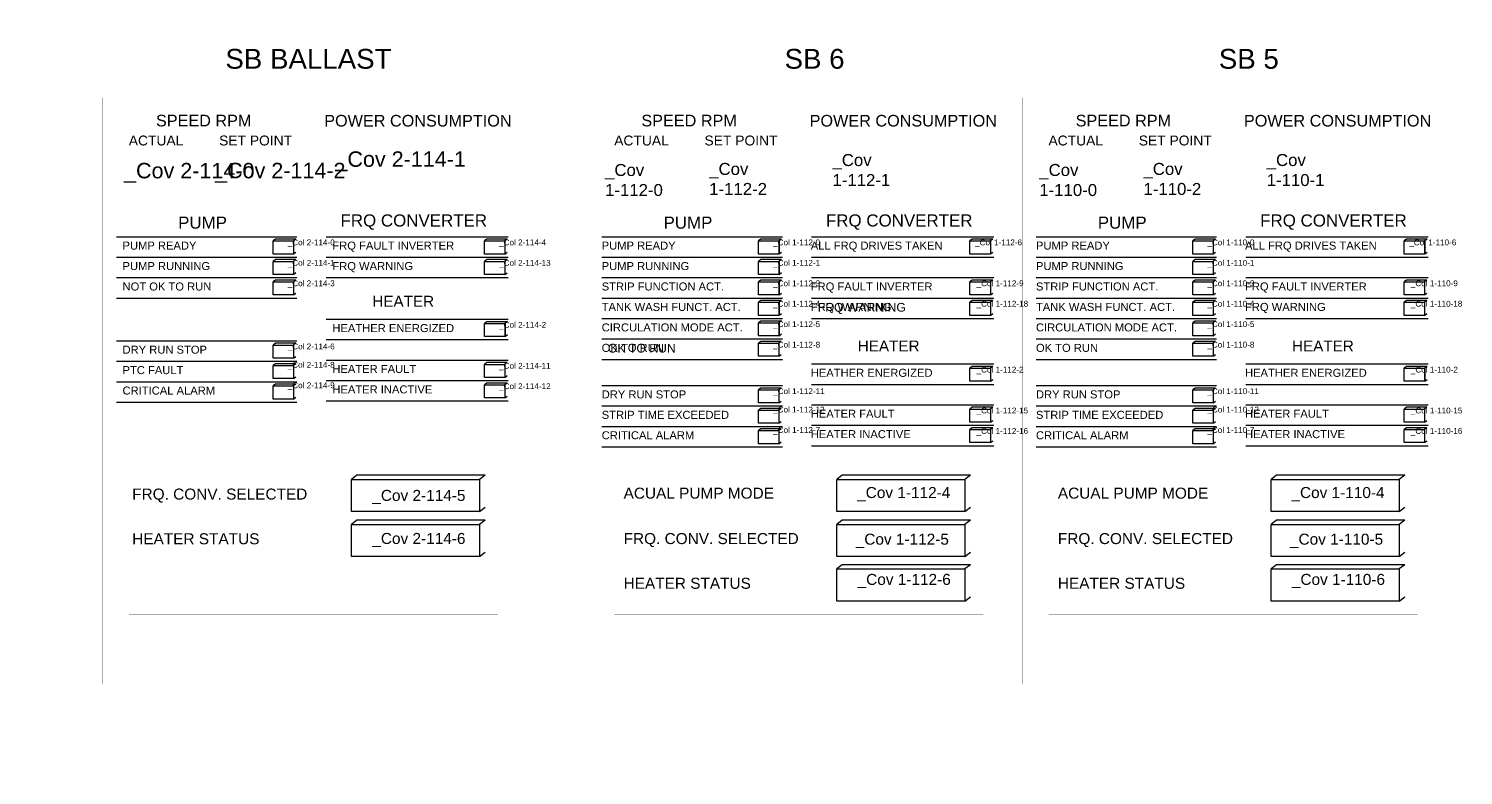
# Model space of a CAD drawing. Extents: x 56577 to 72798, y 155459 to 163459.
# Drawn here: x 56617 to 63786, y 155459 to 159187 of the extents above; entities that cross this region are included whole.
import ezdxf

# ---------------------------------------------------------------- set-up
doc = ezdxf.new("R2010")
doc.units = 0
doc.header["$MEASUREMENT"] = 0
doc.layers.get('0').update_dxf_attribs({"linetype": 'CONTINUOUS'})
for name, color, linetype in [('Alarm fields', 20, 'CONTINUOUS'), ('Info fields', 101, 'CONTINUOUS'), ('OMRISS', 8, 'CONTINUOUS'), ('Omriss pump object', 211, 'CONTINUOUS'), ('Pump text', 7, 'CONTINUOUS')]:
    doc.layers.add(name, color=color, linetype=linetype)
doc.layers.add('Bilge', color=50, linetype='CONTINUOUS', plot=False)
doc.styles.add('ARIAL', font='ARIAL.TTF', dxfattribs={"height": 12})

msp = doc.modelspace()

# ---------------------------------------------------------------- linework, layer by layer
at = {"layer": 'Alarm fields'}
for points in [[(58103.7, 158148.2), (59013.9, 158148.2)], [(58103.7, 158046.1), (59013.9, 158046.1)], [(58103.7, 157944), (59013.9, 157944)], [(60529.6, 157944), (61439.8, 157944)], [(62699.9, 157944), (63610.1, 157944)], [(60529.6, 157841.9), (61439.8, 157841.9)], [(62699.9, 157841.9), (63610.1, 157841.9)], [(60529.6, 157739.8), (61439.8, 157739.8)], [(62699.9, 157739.8), (63610.1, 157739.8)], [(57055.1, 157628.5), (57957.4, 157628.5)], [(57055.1, 157526.4), (57957.4, 157526.4)], [(58103.7, 157532.1), (59013.9, 157532.1)], [(57055.1, 157424.3), (57957.4, 157424.3)], [(58103.7, 157430), (59013.9, 157430)], [(59481, 157405.1), (60383.3, 157405.1)], [(61651.2, 157405.1), (62553.6, 157405.1)], [(57055.1, 157322.2), (57957.4, 157322.2)], [(58103.7, 157327.9), (59013.9, 157327.9)], [(59481, 157303), (60383.3, 157303)], [(60529.6, 157308.7), (61439.8, 157308.7)], [(61651.2, 157303), (62553.6, 157303)], [(62699.9, 157308.7), (63610.1, 157308.7)], [(59481, 157200.9), (60383.3, 157200.9)], [(60529.6, 157206.6), (61439.8, 157206.6)], [(61651.2, 157200.9), (62553.6, 157200.9)], [(62699.9, 157206.6), (63610.1, 157206.6)], [(59481, 157098.8), (60383.3, 157098.8)], [(60529.6, 157104.5), (61439.8, 157104.5)], [(61651.2, 157098.8), (62553.6, 157098.8)], [(62699.9, 157104.5), (63610.1, 157104.5)]]:
    msp.add_lwpolyline(points, dxfattribs=at)
at = {"layer": 'Alarm fields', "linetype": 'Continuous'}
for points in [[(59008.6, 158135.8), (58906, 158135.8), (58895.1, 158127), (58997, 158127), (58997.1, 158127.2)], [(59008.6, 158135.8), (58906, 158135.8), (58895.1, 158127), (58997, 158127), (58997.1, 158127.2)], [(59008.6, 158135.8), (58997.1, 158127.2), (58997, 158127), (58997, 158061.5), (59008.6, 158070.5)], [(59008.6, 158033.7), (58906, 158033.7), (58895.1, 158024.9), (58997, 158024.9), (58997.1, 158025.1)], [(59008.6, 158033.7), (58906, 158033.7), (58895.1, 158024.9), (58997, 158024.9), (58997.1, 158025.1)], [(59008.6, 158033.7), (58997.1, 158025.1), (58997, 158024.9), (58997, 157959.4), (59008.6, 157968.4)], [(61434.5, 157931.6), (61332, 157931.6), (61321, 157922.8), (61422.9, 157922.8), (61423, 157923)], [(61434.5, 157931.6), (61332, 157931.6), (61321, 157922.8), (61422.9, 157922.8), (61423, 157923)], [(61434.5, 157931.6), (61423, 157923), (61422.9, 157922.8), (61422.9, 157857.3), (61434.5, 157866.3)], [(63604.7, 157931.6), (63502.2, 157931.6), (63491.3, 157922.8), (63593.1, 157922.8), (63593.2, 157923)], [(63604.7, 157931.6), (63502.2, 157931.6), (63491.3, 157922.8), (63593.1, 157922.8), (63593.2, 157923)], [(63604.7, 157931.6), (63593.2, 157923), (63593.1, 157922.8), (63593.1, 157857.3), (63604.7, 157866.3)], [(61434.5, 157829.4), (61332, 157829.4), (61321, 157820.7), (61422.9, 157820.7), (61423, 157820.9)], [(61434.5, 157829.4), (61332, 157829.4), (61321, 157820.7), (61422.9, 157820.7), (61423, 157820.9)], [(61434.5, 157829.4), (61423, 157820.9), (61422.9, 157820.7), (61422.9, 157755.2), (61434.5, 157764.2)], [(63604.7, 157829.4), (63502.2, 157829.4), (63491.3, 157820.7), (63593.1, 157820.7), (63593.2, 157820.9)], [(63604.7, 157829.4), (63502.2, 157829.4), (63491.3, 157820.7), (63593.1, 157820.7), (63593.2, 157820.9)], [(63604.7, 157829.4), (63593.2, 157820.9), (63593.1, 157820.7), (63593.1, 157755.2), (63604.7, 157764.2)], [(57952.1, 157616.1), (57849.5, 157616.1), (57838.6, 157607.3), (57940.5, 157607.3), (57940.6, 157607.5)], [(57952.1, 157616.1), (57940.6, 157607.5), (57940.5, 157607.3), (57940.5, 157541.8), (57952.1, 157550.8)], [(59008.6, 157519.7), (58906, 157519.7), (58895.1, 157510.9), (58997, 157510.9), (58997.1, 157511.1)], [(59008.6, 157519.7), (58997.1, 157511.1), (58997, 157510.9), (58997, 157445.4), (59008.6, 157454.4)], [(57952.1, 157514), (57849.5, 157514), (57838.6, 157505.2), (57940.5, 157505.2), (57940.6, 157505.4)], [(57952.1, 157514), (57940.6, 157505.4), (57940.5, 157505.2), (57940.5, 157439.7), (57952.1, 157448.7)], [(57952.1, 157411.8), (57849.5, 157411.8), (57838.6, 157403.1), (57940.5, 157403.1), (57940.6, 157403.3)], [(57952.1, 157411.8), (57940.6, 157403.3), (57940.5, 157403.1), (57940.5, 157337.6), (57952.1, 157346.6)], [(59008.6, 157417.6), (58906, 157417.6), (58895.1, 157408.8), (58997, 157408.8), (58997.1, 157409)], [(59008.6, 157417.6), (58997.1, 157409), (58997, 157408.8), (58997, 157343.3), (59008.6, 157352.3)], [(60378, 157392.7), (60275.4, 157392.7), (60264.5, 157383.9), (60366.4, 157383.9), (60366.5, 157384.1)], [(60378, 157392.7), (60366.5, 157384.1), (60366.4, 157383.9), (60366.4, 157318.4), (60378, 157327.4)], [(62548.2, 157392.7), (62445.7, 157392.7), (62434.8, 157383.9), (62536.6, 157383.9), (62536.7, 157384.1)], [(62548.2, 157392.7), (62536.7, 157384.1), (62536.6, 157383.9), (62536.6, 157318.4), (62548.2, 157327.4)], [(60378, 157290.6), (60275.4, 157290.6), (60264.5, 157281.8), (60366.4, 157281.8), (60366.5, 157282)], [(60378, 157290.6), (60366.5, 157282), (60366.4, 157281.8), (60366.4, 157216.3), (60378, 157225.3)], [(61434.5, 157296.3), (61332, 157296.3), (61321, 157287.5), (61422.9, 157287.5), (61423, 157287.7)], [(61434.5, 157296.3), (61423, 157287.7), (61422.9, 157287.5), (61422.9, 157222), (61434.5, 157231)], [(62548.2, 157290.6), (62445.7, 157290.6), (62434.8, 157281.8), (62536.6, 157281.8), (62536.7, 157282)], [(62548.2, 157290.6), (62536.7, 157282), (62536.6, 157281.8), (62536.6, 157216.3), (62548.2, 157225.3)], [(63604.7, 157296.3), (63502.2, 157296.3), (63491.3, 157287.5), (63593.1, 157287.5), (63593.2, 157287.7)], [(63604.7, 157296.3), (63593.2, 157287.7), (63593.1, 157287.5), (63593.1, 157222), (63604.7, 157231)], [(60378, 157188.4), (60275.4, 157188.4), (60264.5, 157179.7), (60366.4, 157179.7), (60366.5, 157179.9)], [(60378, 157188.4), (60366.5, 157179.9), (60366.4, 157179.7), (60366.4, 157114.2), (60378, 157123.2)], [(61434.5, 157194.2), (61332, 157194.2), (61321, 157185.4), (61422.9, 157185.4), (61423, 157185.6)], [(61434.5, 157194.2), (61423, 157185.6), (61422.9, 157185.4), (61422.9, 157119.9), (61434.5, 157128.9)], [(62548.2, 157188.4), (62445.7, 157188.4), (62434.8, 157179.7), (62536.6, 157179.7), (62536.7, 157179.9)], [(62548.2, 157188.4), (62536.7, 157179.9), (62536.6, 157179.7), (62536.6, 157114.2), (62548.2, 157123.2)], [(63604.7, 157194.2), (63502.2, 157194.2), (63491.3, 157185.4), (63593.1, 157185.4), (63593.2, 157185.6)], [(63604.7, 157194.2), (63593.2, 157185.6), (63593.1, 157185.4), (63593.1, 157119.9), (63604.7, 157128.9)]]:
    msp.add_lwpolyline(points, dxfattribs=at)
for points in [[(58895.1, 158127), (58997, 158127), (58997, 158061.5), (58895.1, 158061.5)], [(58895.1, 158024.9), (58997, 158024.9), (58997, 157959.4), (58895.1, 157959.4)], [(61321, 157922.8), (61422.9, 157922.8), (61422.9, 157857.3), (61321, 157857.3)], [(63491.3, 157922.8), (63593.1, 157922.8), (63593.1, 157857.3), (63491.3, 157857.3)], [(61321, 157820.7), (61422.9, 157820.7), (61422.9, 157755.2), (61321, 157755.2)], [(63491.3, 157820.7), (63593.1, 157820.7), (63593.1, 157755.2), (63491.3, 157755.2)], [(57838.6, 157607.3), (57940.5, 157607.3), (57940.5, 157541.8), (57838.6, 157541.8)], [(57838.6, 157505.2), (57940.5, 157505.2), (57940.5, 157439.7), (57838.6, 157439.7)], [(58895.1, 157510.9), (58997, 157510.9), (58997, 157445.4), (58895.1, 157445.4)], [(57838.6, 157403.1), (57940.5, 157403.1), (57940.5, 157337.6), (57838.6, 157337.6)], [(58895.1, 157408.8), (58997, 157408.8), (58997, 157343.3), (58895.1, 157343.3)], [(60264.5, 157383.9), (60366.4, 157383.9), (60366.4, 157318.4), (60264.5, 157318.4)], [(62434.8, 157383.9), (62536.6, 157383.9), (62536.6, 157318.4), (62434.8, 157318.4)], [(60264.5, 157281.8), (60366.4, 157281.8), (60366.4, 157216.3), (60264.5, 157216.3)], [(61321, 157287.5), (61422.9, 157287.5), (61422.9, 157222), (61321, 157222)], [(62434.8, 157281.8), (62536.6, 157281.8), (62536.6, 157216.3), (62434.8, 157216.3)], [(63491.3, 157287.5), (63593.1, 157287.5), (63593.1, 157222), (63491.3, 157222)], [(60264.5, 157179.7), (60366.4, 157179.7), (60366.4, 157114.2), (60264.5, 157114.2)], [(61321, 157185.4), (61422.9, 157185.4), (61422.9, 157119.9), (61321, 157119.9)], [(62434.8, 157179.7), (62536.6, 157179.7), (62536.6, 157114.2), (62434.8, 157114.2)], [(63491.3, 157185.4), (63593.1, 157185.4), (63593.1, 157119.9), (63491.3, 157119.9)]]:
    msp.add_lwpolyline(points, close=True, dxfattribs=at)
at = {"layer": 'Alarm fields', "linetype": 'Continuous', "const_width": 0.0436}
for points in [[(59008.6, 158070.5), (59008.6, 158135.8)], [(58997, 158061.5), (59008.6, 158070.5)], [(59008.6, 157968.4), (59008.6, 158033.7)], [(58997, 157959.4), (59008.6, 157968.4)], [(61434.5, 157866.3), (61434.5, 157931.6)], [(63604.7, 157866.3), (63604.7, 157931.6)], [(61422.9, 157857.3), (61434.5, 157866.3)], [(61434.5, 157764.2), (61434.5, 157829.4)], [(63593.1, 157857.3), (63604.7, 157866.3)], [(63604.7, 157764.2), (63604.7, 157829.4)], [(61422.9, 157755.2), (61434.5, 157764.2)], [(63593.1, 157755.2), (63604.7, 157764.2)], [(57952.1, 157550.8), (57952.1, 157616.1)], [(57940.5, 157541.8), (57952.1, 157550.8)], [(59008.6, 157454.4), (59008.6, 157519.7)], [(57940.5, 157439.7), (57952.1, 157448.7)], [(57952.1, 157448.7), (57952.1, 157514)], [(58997, 157445.4), (59008.6, 157454.4)], [(57952.1, 157346.6), (57952.1, 157411.8)], [(59008.6, 157352.3), (59008.6, 157417.6)], [(60378, 157327.4), (60378, 157392.7)], [(62548.2, 157327.4), (62548.2, 157392.7)], [(57940.5, 157337.6), (57952.1, 157346.6)], [(58997, 157343.3), (59008.6, 157352.3)], [(60366.4, 157318.4), (60378, 157327.4)], [(62536.6, 157318.4), (62548.2, 157327.4)], [(60378, 157225.3), (60378, 157290.6)], [(61422.9, 157222), (61434.5, 157231)], [(61434.5, 157231), (61434.5, 157296.3)], [(62548.2, 157225.3), (62548.2, 157290.6)], [(63593.1, 157222), (63604.7, 157231)], [(63604.7, 157231), (63604.7, 157296.3)], [(60366.4, 157216.3), (60378, 157225.3)], [(60378, 157123.2), (60378, 157188.4)], [(61434.5, 157128.9), (61434.5, 157194.2)], [(62536.6, 157216.3), (62548.2, 157225.3)], [(62548.2, 157123.2), (62548.2, 157188.4)], [(63604.7, 157128.9), (63604.7, 157194.2)], [(60366.4, 157114.2), (60378, 157123.2)], [(61422.9, 157119.9), (61434.5, 157128.9)], [(62536.6, 157114.2), (62548.2, 157123.2)], [(63593.1, 157119.9), (63604.7, 157128.9)]]:
    msp.add_lwpolyline(points, dxfattribs=at)
at = {"layer": 'Info fields'}
for points in [[(57055.1, 158148.2), (57957.4, 158148.2)], [(59481, 158148.2), (60383.3, 158148.2)], [(60529.6, 158148.2), (61439.8, 158148.2)], [(61651.2, 158148.2), (62553.6, 158148.2)], [(62699.9, 158148.2), (63610.1, 158148.2)], [(57055.1, 158046.1), (57957.4, 158046.1)], [(59481, 158046.1), (60383.3, 158046.1)], [(60529.6, 158046.1), (61439.8, 158046.1)], [(61651.2, 158046.1), (62553.6, 158046.1)], [(62699.9, 158046.1), (63610.1, 158046.1)], [(57055.1, 157944), (57957.4, 157944)], [(59481, 157944), (60383.3, 157944)], [(61651.2, 157944), (62553.6, 157944)], [(57055.1, 157841.9), (57957.4, 157841.9)], [(59481, 157841.9), (60383.3, 157841.9)], [(59481, 157841.9), (60383.3, 157841.9)], [(61651.2, 157841.9), (62553.6, 157841.9)], [(61651.2, 157841.9), (62553.6, 157841.9)], [(58103.7, 157736.3), (59013.9, 157736.3)], [(59481, 157739.8), (60383.3, 157739.8)], [(61651.2, 157739.8), (62553.6, 157739.8)], [(58103.7, 157634.2), (59013.9, 157634.2)], [(59481, 157637.7), (60383.3, 157637.7)], [(59481, 157637.7), (60383.3, 157637.7)], [(61651.2, 157637.7), (62553.6, 157637.7)], [(61651.2, 157637.7), (62553.6, 157637.7)], [(59481, 157535.6), (60383.3, 157535.6)], [(61651.2, 157535.6), (62553.6, 157535.6)], [(60529.6, 157513), (61439.8, 157513)], [(62699.9, 157513), (63610.1, 157513)], [(60529.6, 157410.8), (61439.8, 157410.8)], [(62699.9, 157410.8), (63610.1, 157410.8)]]:
    msp.add_lwpolyline(points, dxfattribs=at)
at = {"layer": 'Info fields', "linetype": 'Continuous'}
for points in [[(57952.1, 158135.8), (57849.5, 158135.8), (57838.6, 158127), (57940.5, 158127), (57940.6, 158127.2)], [(57952.7, 158136.2), (57941.2, 158127.6), (57941, 158127.5), (57941, 158062), (57952.7, 158071)], [(60378, 158135.8), (60275.4, 158135.8), (60264.5, 158127), (60366.4, 158127), (60366.5, 158127.2)], [(60378.6, 158136.2), (60367.1, 158127.6), (60367, 158127.5), (60367, 158062), (60378.6, 158071)], [(61434.5, 158135.8), (61332, 158135.8), (61321, 158127), (61422.9, 158127), (61423, 158127.2)], [(61435.1, 158136.2), (61423.6, 158127.6), (61423.5, 158127.5), (61423.5, 158062), (61435.1, 158071)], [(62548.2, 158135.8), (62445.7, 158135.8), (62434.8, 158127), (62536.6, 158127), (62536.7, 158127.2)], [(62548.8, 158136.2), (62537.3, 158127.6), (62537.2, 158127.5), (62537.2, 158062), (62548.8, 158071)], [(63604.7, 158135.8), (63502.2, 158135.8), (63491.3, 158127), (63593.1, 158127), (63593.2, 158127.2)], [(63605.3, 158136.2), (63593.8, 158127.6), (63593.7, 158127.5), (63593.7, 158062), (63605.3, 158071)], [(57952.1, 158033.7), (57849.5, 158033.7), (57838.6, 158024.9), (57940.5, 158024.9), (57940.6, 158025.1)], [(57952.7, 158034.1), (57941.2, 158025.5), (57941, 158025.4), (57941, 157959.9), (57952.7, 157968.9)], [(60378, 158033.7), (60275.4, 158033.7), (60264.5, 158024.9), (60366.4, 158024.9), (60366.5, 158025.1)], [(60378.6, 158034.1), (60367.1, 158025.5), (60367, 158025.4), (60367, 157959.9), (60378.6, 157968.9)], [(62548.2, 158033.7), (62445.7, 158033.7), (62434.8, 158024.9), (62536.6, 158024.9), (62536.7, 158025.1)], [(62548.8, 158034.1), (62537.3, 158025.5), (62537.2, 158025.4), (62537.2, 157959.9), (62548.8, 157968.9)], [(57952.1, 157931.6), (57849.5, 157931.6), (57838.6, 157922.8), (57940.5, 157922.8), (57940.6, 157923)], [(57952.7, 157932), (57941.2, 157923.4), (57941, 157923.3), (57941, 157857.8), (57952.7, 157866.8)], [(60378, 157931.6), (60275.4, 157931.6), (60264.5, 157922.8), (60366.4, 157922.8), (60366.5, 157923)], [(60378.6, 157932), (60367.1, 157923.4), (60367, 157923.3), (60367, 157857.8), (60378.6, 157866.8)], [(62548.2, 157931.6), (62445.7, 157931.6), (62434.8, 157922.8), (62536.6, 157922.8), (62536.7, 157923)], [(62548.8, 157932), (62537.3, 157923.4), (62537.2, 157923.3), (62537.2, 157857.8), (62548.8, 157866.8)], [(60378, 157829.4), (60275.4, 157829.4), (60264.5, 157820.7), (60366.4, 157820.7), (60366.5, 157820.9)], [(60378.6, 157829.9), (60367.1, 157821.3), (60367, 157821.2), (60367, 157755.7), (60378.6, 157764.7)], [(62548.2, 157829.4), (62445.7, 157829.4), (62434.8, 157820.7), (62536.6, 157820.7), (62536.7, 157820.9)], [(62548.8, 157829.9), (62537.3, 157821.3), (62537.2, 157821.2), (62537.2, 157755.7), (62548.8, 157764.7)], [(59008.6, 157723.9), (58906, 157723.9), (58895.1, 157715.2), (58997, 157715.2), (58997.1, 157715.3)], [(59009.2, 157724.3), (58997.7, 157715.8), (58997.5, 157715.6), (58997.5, 157650.1), (59009.2, 157659.1)], [(60378, 157727.3), (60275.4, 157727.3), (60264.5, 157718.6), (60366.4, 157718.6), (60366.5, 157718.8)], [(60378.6, 157727.8), (60367.1, 157719.2), (60367, 157719.1), (60367, 157653.5), (60378.6, 157662.6)], [(62548.2, 157727.3), (62445.7, 157727.3), (62434.8, 157718.6), (62536.6, 157718.6), (62536.7, 157718.8)], [(62548.8, 157727.8), (62537.3, 157719.2), (62537.2, 157719.1), (62537.2, 157653.5), (62548.8, 157662.6)], [(60378, 157625.2), (60275.4, 157625.2), (60264.5, 157616.5), (60366.4, 157616.5), (60366.5, 157616.6)], [(60378, 157625.2), (60366.5, 157616.6), (60366.4, 157616.5), (60366.4, 157551), (60378, 157560)], [(62548.2, 157625.2), (62445.7, 157625.2), (62434.8, 157616.5), (62536.6, 157616.5), (62536.7, 157616.6)], [(62548.2, 157625.2), (62536.7, 157616.6), (62536.6, 157616.5), (62536.6, 157551), (62548.2, 157560)], [(61434.5, 157500.5), (61332, 157500.5), (61321, 157491.8), (61422.9, 157491.8), (61423, 157491.9)], [(61435.1, 157500.9), (61423.6, 157492.4), (61423.5, 157492.2), (61423.5, 157426.7), (61435.1, 157435.7)], [(63604.7, 157500.5), (63502.2, 157500.5), (63491.3, 157491.8), (63593.1, 157491.8), (63593.2, 157491.9)], [(63605.3, 157500.9), (63593.8, 157492.4), (63593.7, 157492.2), (63593.7, 157426.7), (63605.3, 157435.7)], [(58897.8, 156957.1), (58256.4, 156957.1), (58229.7, 156935.7), (58869.3, 156935.7), (58869.7, 156936.1)], [(58897.8, 156957.1), (58869.7, 156936.1), (58869.3, 156935.7), (58869.3, 156775.2), (58897.8, 156797.3)], [(61323.7, 156957.1), (60682.3, 156957.1), (60655.6, 156935.7), (61295.2, 156935.7), (61295.6, 156936.1)], [(61323.7, 156957.1), (61295.6, 156936.1), (61295.2, 156935.7), (61295.2, 156775.2), (61323.7, 156797.3)], [(63493.9, 156957.1), (62852.6, 156957.1), (62825.8, 156935.7), (63465.4, 156935.7), (63465.8, 156936.1)], [(63493.9, 156957.1), (63465.8, 156936.1), (63465.4, 156935.7), (63465.4, 156775.2), (63493.9, 156797.3)], [(58897.8, 156732.5), (58256.4, 156732.5), (58229.7, 156711.1), (58869.3, 156711.1), (58869.7, 156711.5)], [(58897.8, 156732.5), (58869.7, 156711.5), (58869.3, 156711.1), (58869.3, 156550.6), (58897.8, 156572.7)], [(61323.7, 156732.5), (60682.3, 156732.5), (60655.6, 156711.1), (61295.2, 156711.1), (61295.6, 156711.5)], [(61323.7, 156732.5), (61295.6, 156711.5), (61295.2, 156711.1), (61295.2, 156550.6), (61323.7, 156572.7)], [(63493.9, 156732.5), (62852.6, 156732.5), (62825.8, 156711.1), (63465.4, 156711.1), (63465.8, 156711.5)], [(63493.9, 156732.5), (63465.8, 156711.5), (63465.4, 156711.1), (63465.4, 156550.6), (63493.9, 156572.7)], [(61323.7, 156510.2), (60682.3, 156510.2), (60655.6, 156488.9), (61295.2, 156488.9), (61295.6, 156489.2)], [(61323.7, 156510.2), (61295.6, 156489.2), (61295.2, 156488.9), (61295.2, 156328.3), (61323.7, 156350.4)], [(63493.9, 156510.2), (62852.6, 156510.2), (62825.8, 156488.9), (63465.4, 156488.9), (63465.8, 156489.2)], [(63493.9, 156510.2), (63465.8, 156489.2), (63465.4, 156488.9), (63465.4, 156328.3), (63493.9, 156350.4)]]:
    msp.add_lwpolyline(points, dxfattribs=at)
for points in [[(57838.6, 158127), (57940.5, 158127), (57940.5, 158061.5), (57838.6, 158061.5)], [(60264.5, 158127), (60366.4, 158127), (60366.4, 158061.5), (60264.5, 158061.5)], [(61321, 158127), (61422.9, 158127), (61422.9, 158061.5), (61321, 158061.5)], [(62434.8, 158127), (62536.6, 158127), (62536.6, 158061.5), (62434.8, 158061.5)], [(63491.3, 158127), (63593.1, 158127), (63593.1, 158061.5), (63491.3, 158061.5)], [(57838.6, 158024.9), (57940.5, 158024.9), (57940.5, 157959.4), (57838.6, 157959.4)], [(60264.5, 158024.9), (60366.4, 158024.9), (60366.4, 157959.4), (60264.5, 157959.4)], [(62434.8, 158024.9), (62536.6, 158024.9), (62536.6, 157959.4), (62434.8, 157959.4)], [(57838.6, 157922.8), (57940.5, 157922.8), (57940.5, 157857.3), (57838.6, 157857.3)], [(60264.5, 157922.8), (60366.4, 157922.8), (60366.4, 157857.3), (60264.5, 157857.3)], [(62434.8, 157922.8), (62536.6, 157922.8), (62536.6, 157857.3), (62434.8, 157857.3)], [(60264.5, 157820.7), (60366.4, 157820.7), (60366.4, 157755.2), (60264.5, 157755.2)], [(62434.8, 157820.7), (62536.6, 157820.7), (62536.6, 157755.2), (62434.8, 157755.2)], [(58895.1, 157715.2), (58997, 157715.2), (58997, 157649.6), (58895.1, 157649.6)], [(60264.5, 157718.6), (60366.4, 157718.6), (60366.4, 157653.1), (60264.5, 157653.1)], [(62434.8, 157718.6), (62536.6, 157718.6), (62536.6, 157653.1), (62434.8, 157653.1)], [(60264.5, 157616.5), (60366.4, 157616.5), (60366.4, 157551), (60264.5, 157551)], [(62434.8, 157616.5), (62536.6, 157616.5), (62536.6, 157551), (62434.8, 157551)], [(61321, 157491.8), (61422.9, 157491.8), (61422.9, 157426.2), (61321, 157426.2)], [(63491.3, 157491.8), (63593.1, 157491.8), (63593.1, 157426.2), (63491.3, 157426.2)], [(58229.7, 156935.7), (58869.3, 156935.7), (58869.3, 156775.2), (58229.7, 156775.2)], [(60655.6, 156935.7), (61295.2, 156935.7), (61295.2, 156775.2), (60655.6, 156775.2)], [(62825.8, 156935.7), (63465.4, 156935.7), (63465.4, 156775.2), (62825.8, 156775.2)], [(58229.7, 156711.1), (58869.3, 156711.1), (58869.3, 156550.6), (58229.7, 156550.6)], [(60655.6, 156711.1), (61295.2, 156711.1), (61295.2, 156550.6), (60655.6, 156550.6)], [(62825.8, 156711.1), (63465.4, 156711.1), (63465.4, 156550.6), (62825.8, 156550.6)], [(60655.6, 156488.9), (61295.2, 156488.9), (61295.2, 156328.3), (60655.6, 156328.3)], [(62825.8, 156488.9), (63465.4, 156488.9), (63465.4, 156328.3), (62825.8, 156328.3)]]:
    msp.add_lwpolyline(points, close=True, dxfattribs=at)
for points, const_width in [([(57952.7, 158071), (57952.7, 158136.2)], 0.0436), ([(60378.6, 158071), (60378.6, 158136.2)], 0.0436), ([(61435.1, 158071), (61435.1, 158136.2)], 0.0436), ([(62548.8, 158071), (62548.8, 158136.2)], 0.0436), ([(63605.3, 158071), (63605.3, 158136.2)], 0.0436), ([(57941, 158062), (57952.7, 158071)], 0.0436), ([(57952.7, 157968.9), (57952.7, 158034.1)], 0.0436), ([(60367, 158062), (60378.6, 158071)], 0.0436), ([(60378.6, 157968.9), (60378.6, 158034.1)], 0.0436), ([(61423.5, 158062), (61435.1, 158071)], 0.0436), ([(62537.2, 158062), (62548.8, 158071)], 0.0436), ([(62548.8, 157968.9), (62548.8, 158034.1)], 0.0436), ([(63593.7, 158062), (63605.3, 158071)], 0.0436), ([(57941, 157959.9), (57952.7, 157968.9)], 0.0436), ([(60367, 157959.9), (60378.6, 157968.9)], 0.0436), ([(62537.2, 157959.9), (62548.8, 157968.9)], 0.0436), ([(57952.7, 157866.8), (57952.7, 157932)], 0.0436), ([(60378.6, 157866.8), (60378.6, 157932)], 0.0436), ([(62548.8, 157866.8), (62548.8, 157932)], 0.0436), ([(60378.6, 157764.7), (60378.6, 157829.9)], 0.0436), ([(62548.8, 157764.7), (62548.8, 157829.9)], 0.0436), ([(60367, 157755.7), (60378.6, 157764.7)], 0.0436), ([(62537.2, 157755.7), (62548.8, 157764.7)], 0.0436), ([(59009.2, 157659.1), (59009.2, 157724.3)], 0.0436), ([(60367, 157653.5), (60378.6, 157662.6)], 0.0436), ([(60378.6, 157662.6), (60378.6, 157727.8)], 0.0436), ([(62537.2, 157653.5), (62548.8, 157662.6)], 0.0436), ([(62548.8, 157662.6), (62548.8, 157727.8)], 0.0436), ([(58997.5, 157650.1), (59009.2, 157659.1)], 0.0436), ([(60378, 157560), (60378, 157625.2)], 0.0436), ([(62548.2, 157560), (62548.2, 157625.2)], 0.0436), ([(60366.4, 157551), (60378, 157560)], 0.0436), ([(62536.6, 157551), (62548.2, 157560)], 0.0436), ([(61435.1, 157435.7), (61435.1, 157500.9)], 0.0436), ([(63605.3, 157435.7), (63605.3, 157500.9)], 0.0436), ([(61423.5, 157426.7), (61435.1, 157435.7)], 0.0436), ([(63593.7, 157426.7), (63605.3, 157435.7)], 0.0436), ([(58897.8, 156797.3), (58897.8, 156957.1)], 0.107), ([(61323.7, 156797.3), (61323.7, 156957.1)], 0.107), ([(63493.9, 156797.3), (63493.9, 156957.1)], 0.107), ([(58869.3, 156775.2), (58897.8, 156797.3)], 0.107), ([(58897.8, 156572.7), (58897.8, 156732.5)], 0.107), ([(61295.2, 156775.2), (61323.7, 156797.3)], 0.107), ([(61323.7, 156572.7), (61323.7, 156732.5)], 0.107), ([(63465.4, 156775.2), (63493.9, 156797.3)], 0.107), ([(63493.9, 156572.7), (63493.9, 156732.5)], 0.107), ([(58869.3, 156550.6), (58897.8, 156572.7)], 0.107), ([(61295.2, 156550.6), (61323.7, 156572.7)], 0.107), ([(63465.4, 156550.6), (63493.9, 156572.7)], 0.107), ([(61323.7, 156350.4), (61323.7, 156510.2)], 0.107), ([(63493.9, 156350.4), (63493.9, 156510.2)], 0.107), ([(61295.2, 156328.3), (61323.7, 156350.4)], 0.107), ([(63465.4, 156328.3), (63493.9, 156350.4)], 0.107)]:
    msp.add_lwpolyline(points, dxfattribs=dict(at, const_width=const_width))
at = {"layer": 'Info fields', "color": 1}
msp.add_lwpolyline([(57055.1, 157841.9), (57957.4, 157841.9)], dxfattribs=at)
at = {"layer": 'OMRISS', "linetype": 'Continuous'}
for points, const_width in [([(56987.4, 159187.1), (56987.4, 158843.1), (59157.7, 158843.1), (59157.7, 159187.1), (56987.4, 159187.1)], 0.033), ([(59413.4, 159187.1), (59413.4, 158843.1), (61583.6, 158843.1), (61583.6, 159187.1), (59413.4, 159187.1)], 0.033), ([(61583.6, 159187.1), (61583.6, 158843.1), (63753.8, 158843.1), (63753.8, 159187.1), (61583.6, 159187.1)], 0.033), ([(63753.8, 159187.1), (63753.8, 158843.1), (65924, 158843.1), (65924, 159187.1), (63753.8, 159187.1)], 0.033), ([(56987.4, 158843.1), (56987.4, 155914.7), (59157.7, 155914.7), (59157.7, 158843.1), (56987.4, 158843.1)], 0.55), ([(59413.4, 158843.1), (59413.4, 155914.7), (61583.6, 155914.7), (61583.6, 158843.1), (59413.4, 158843.1)], 0.55), ([(61583.6, 158843.1), (61583.6, 155914.7), (63753.8, 155914.7), (63753.8, 158843.1), (61583.6, 158843.1)], 0.55), ([(63753.8, 158843.1), (63753.8, 155914.7), (65924, 155914.7), (65924, 158843.1), (63753.8, 158843.1)], 0.55), ([(57026.5, 158787.1), (57026.5, 158376.9), (57995.9, 158376.9), (57995.9, 158787.1), (57026.5, 158787.1)], 0.033), ([(58077.4, 158787.1), (58077.4, 158376.9), (59046.9, 158376.9), (59046.9, 158787.1), (58077.4, 158787.1)], 0.033), ([(59452.4, 158787.1), (59452.4, 158376.9), (60421.8, 158376.9), (60421.8, 158787.1), (59452.4, 158787.1)], 0.033), ([(60503.3, 158787.1), (60503.3, 158376.9), (61472.8, 158376.9), (61472.8, 158787.1), (60503.3, 158787.1)], 0.033), ([(61622.6, 158787.1), (61622.6, 158376.9), (62592, 158376.9), (62592, 158787.1), (61622.6, 158787.1)], 0.033), ([(62673.5, 158787.1), (62673.5, 158376.9), (63643, 158376.9), (63643, 158787.1), (62673.5, 158787.1)], 0.033), ([(57029.8, 158314.6), (57029.8, 157281.4), (57992.5, 157281.4), (57992.5, 158314.6), (57029.8, 158314.6)], 0.0396), ([(58080.6, 158314.6), (58080.6, 157281.4), (59043.3, 157281.4), (59043.3, 158314.6), (58080.6, 158314.6)], 0.0396), ([(59455.7, 158314.6), (59455.7, 157058), (60418.4, 157058), (60418.4, 158314.6), (59455.7, 158314.6)], 0.0396), ([(60506.6, 158314.6), (60506.6, 157058), (61469.2, 157058), (61469.2, 158314.6), (60506.6, 158314.6)], 0.0396), ([(61625.9, 158314.6), (61625.9, 157058), (62588.6, 157058), (62588.6, 158314.6), (61625.9, 158314.6)], 0.0396), ([(62676.8, 158314.6), (62676.8, 157058), (63639.4, 157058), (63639.4, 158314.6), (62676.8, 158314.6)], 0.0396), ([(57117.5, 156998.2), (57117.5, 156259.9), (58961.6, 156259.9), (58961.6, 156998.2), (57117.5, 156998.2)], 0.0594), ([(59543.4, 156998.2), (59543.4, 156259.9), (61387.5, 156259.9), (61387.5, 156998.2), (59543.4, 156998.2)], 0.0594), ([(61713.6, 156998.2), (61713.6, 156259.9), (63557.7, 156259.9), (63557.7, 156998.2), (61713.6, 156998.2)], 0.0594), ([(56657.2, 155458.8), (56617.2, 155458.8), (56617.2, 155498.8)], 0.6)]:
    msp.add_lwpolyline(points, dxfattribs=dict(at, const_width=const_width))
at = {"layer": 'Omriss pump object', "linetype": 'Continuous'}
for points, const_width in [([(57049.9, 158668.6), (57049.9, 158586), (57485.4, 158586), (57485.4, 158668.6), (57049.9, 158668.6)], 0.033), ([(57537.2, 158668.6), (57537.2, 158586), (57972.7, 158586), (57972.7, 158668.6), (57537.2, 158668.6)], 0.033), ([(59475.9, 158668.6), (59475.9, 158586), (59911.3, 158586), (59911.3, 158668.6), (59475.9, 158668.6)], 0.033), ([(59963.1, 158668.6), (59963.1, 158586), (60398.6, 158586), (60398.6, 158668.6), (59963.1, 158668.6)], 0.033), ([(61646.1, 158668.6), (61646.1, 158586), (62081.5, 158586), (62081.5, 158668.6), (61646.1, 158668.6)], 0.033), ([(62133.3, 158668.6), (62133.3, 158586), (62568.8, 158586), (62568.8, 158668.6), (62133.3, 158668.6)], 0.033), ([(58122.5, 158631.1), (58122.5, 158439.7), (59009.5, 158439.7), (59009.5, 158631.1), (58122.5, 158631.1)], 0.033), ([(60548.4, 158631.1), (60548.4, 158439.7), (61435.5, 158439.7), (61435.5, 158631.1), (60548.4, 158631.1)], 0.033), ([(62718.6, 158631.1), (62718.6, 158439.7), (63605.7, 158439.7), (63605.7, 158631.1), (62718.6, 158631.1)], 0.033), ([(57049.9, 158586), (57049.9, 158394.6), (57485.4, 158394.6), (57485.4, 158586), (57049.9, 158586)], 0.033), ([(57537.2, 158586), (57537.2, 158394.6), (57972.7, 158394.6), (57972.7, 158586), (57537.2, 158586)], 0.033), ([(59475.9, 158586), (59475.9, 158394.6), (59911.3, 158394.6), (59911.3, 158586), (59475.9, 158586)], 0.033), ([(59963.1, 158586), (59963.1, 158394.6), (60398.6, 158394.6), (60398.6, 158586), (59963.1, 158586)], 0.033), ([(61646.1, 158586), (61646.1, 158394.6), (62081.5, 158394.6), (62081.5, 158586), (61646.1, 158586)], 0.033), ([(62133.3, 158586), (62133.3, 158394.6), (62568.8, 158394.6), (62568.8, 158586), (62133.3, 158586)], 0.033), ([(57941, 158127.5), (57941.2, 158127.6), (57952.7, 158136.2)], 0.0436), ([(58997, 158127), (58997.1, 158127.2), (59008.6, 158135.8)], 0.0436), ([(58997.5, 158127.5), (58997.7, 158127.6), (59009.2, 158136.2)], 0.0436), ([(60367, 158127.5), (60367.1, 158127.6), (60378.6, 158136.2)], 0.0436), ([(61423.5, 158127.5), (61423.6, 158127.6), (61435.1, 158136.2)], 0.0436), ([(62537.2, 158127.5), (62537.3, 158127.6), (62548.8, 158136.2)], 0.0436), ([(63593.7, 158127.5), (63593.8, 158127.6), (63605.3, 158136.2)], 0.0436), ([(57941, 158025.4), (57941.2, 158025.5), (57952.7, 158034.1)], 0.0436), ([(60367, 158025.4), (60367.1, 158025.5), (60378.6, 158034.1)], 0.0436), ([(62537.2, 158025.4), (62537.3, 158025.5), (62548.8, 158034.1)], 0.0436), ([(57941, 157923.3), (57941.2, 157923.4), (57952.7, 157932)], 0.0436), ([(60367, 157923.3), (60367.1, 157923.4), (60378.6, 157932)], 0.0436), ([(61422.9, 157922.8), (61423, 157923), (61434.5, 157931.6)], 0.0436), ([(61423.5, 157923.3), (61423.6, 157923.4), (61435.1, 157932)], 0.0436), ([(62537.2, 157923.3), (62537.3, 157923.4), (62548.8, 157932)], 0.0436), ([(63593.1, 157922.8), (63593.2, 157923), (63604.7, 157931.6)], 0.0436), ([(63593.7, 157923.3), (63593.8, 157923.4), (63605.3, 157932)], 0.0436), ([(57941, 157857.8), (57952.7, 157866.8)], 0.0436), ([(60367, 157857.8), (60378.6, 157866.8)], 0.0436), ([(60367, 157821.2), (60367.1, 157821.3), (60378.6, 157829.9)], 0.0436), ([(62537.2, 157857.8), (62548.8, 157866.8)], 0.0436), ([(62537.2, 157821.2), (62537.3, 157821.3), (62548.8, 157829.9)], 0.0436), ([(58997.5, 157715.6), (58997.7, 157715.8), (59009.2, 157724.3)], 0.0436), ([(60367, 157719.1), (60367.1, 157719.2), (60378.6, 157727.8)], 0.0436), ([(62537.2, 157719.1), (62537.3, 157719.2), (62548.8, 157727.8)], 0.0436), ([(57940.5, 157607.3), (57940.6, 157607.5), (57952.1, 157616.1)], 0.0436), ([(60366.4, 157616.5), (60366.5, 157616.6), (60378, 157625.2)], 0.0436), ([(62536.6, 157616.5), (62536.7, 157616.6), (62548.2, 157625.2)], 0.0436), ([(58997, 157510.9), (58997.1, 157511.1), (59008.6, 157519.7)], 0.0436), ([(57940.5, 157505.2), (57940.6, 157505.4), (57952.1, 157514)], 0.0436), ([(61423.5, 157492.2), (61423.6, 157492.4), (61435.1, 157500.9)], 0.0436), ([(63593.7, 157492.2), (63593.8, 157492.4), (63605.3, 157500.9)], 0.0436), ([(57940.5, 157403.1), (57940.6, 157403.3), (57952.1, 157411.8)], 0.0436), ([(58997, 157408.8), (58997.1, 157409), (59008.6, 157417.6)], 0.0436), ([(60366.4, 157383.9), (60366.5, 157384.1), (60378, 157392.7)], 0.0436), ([(62536.6, 157383.9), (62536.7, 157384.1), (62548.2, 157392.7)], 0.0436), ([(60366.4, 157281.8), (60366.5, 157282), (60378, 157290.6)], 0.0436), ([(61422.9, 157287.5), (61423, 157287.7), (61434.5, 157296.3)], 0.0436), ([(62536.6, 157281.8), (62536.7, 157282), (62548.2, 157290.6)], 0.0436), ([(63593.1, 157287.5), (63593.2, 157287.7), (63604.7, 157296.3)], 0.0436), ([(60366.4, 157179.7), (60366.5, 157179.9), (60378, 157188.4)], 0.0436), ([(61422.9, 157185.4), (61423, 157185.6), (61434.5, 157194.2)], 0.0436), ([(62536.6, 157179.7), (62536.7, 157179.9), (62548.2, 157188.4)], 0.0436), ([(63593.1, 157185.4), (63593.2, 157185.6), (63604.7, 157194.2)], 0.0436)]:
    msp.add_lwpolyline(points, dxfattribs=dict(at, const_width=const_width))

# ---------------------------------------------------------------- texts
at = {"attachment_point": 1, "style": 'ARIAL'}
for s, insert, char_height, width in [('SB BALLAST', (57599.9, 159086.2), 99, 890.559), ('SB 6', (60394.4, 159086.2), 99, 890.559), ('SB 5', (62564.6, 159086.2), 99, 890.559), ('SPEED RPM', (57252.9, 158757.3), 58, 495.413), ('POWER CONSUMPTION', (58093.8, 158756.6), 58, 1213.872), ('SPEED RPM', (59678.8, 158757.3), 58, 495.413), ('POWER CONSUMPTION', (60519.7, 158756.6), 58, 1213.872), ('SPEED RPM', (61849.1, 158757.3), 58, 495.413), ('POWER CONSUMPTION', (62690, 158756.6), 58, 1213.872), ('ACTUAL', (57117.1, 158653.5), 49.5, 495.413), ('SET POINT', (57568.3, 158653.5), 49.5, 495.413), ('ACTUAL', (59543, 158653.5), 49.5, 495.413), ('SET POINT', (59994.3, 158653.5), 49.5, 495.413), ('ACTUAL', (61713.3, 158653.5), 49.5, 495.413), ('SET POINT', (62164.5, 158653.5), 49.5, 495.413), ('PUMP ', (57363.7, 158248.9), 60.5, 854.452), ('FRQ CONVERTER', (58175.2, 158259.7), 60.5, 1234.882), ('PUMP ', (59789.6, 158248.9), 60.5, 854.452), ('FRQ CONVERTER', (60601.1, 158259.7), 60.5, 1234.882), ('PUMP ', (61959.8, 158248.9), 60.5, 854.452), ('FRQ CONVERTER', (62771.3, 158259.7), 60.5, 1234.882), ('PUMP READY', (57085.8, 158123.9), 40, 655.184), ('FRQ FAULT INVERTER', (58134.4, 158123.9), 40, 863.792), ('PUMP READY', (59480.5, 158123.9), 40, 655.184), ('ALL FRQ DRIVES TAKEN', (60525.3, 158123.9), 40, 1104.322), ('PUMP READY', (61650.7, 158123.9), 40, 655.184), ('ALL FRQ DRIVES TAKEN', (62695.5, 158123.9), 40, 1104.322), ('PUMP RUNNING', (57085.8, 158021.8), 40, 655.184), ('FRQ WARNING', (58134.4, 158021.8), 40, 655.184), ('PUMP RUNNING', (59480.5, 158021.8), 40, 655.184), ('PUMP RUNNING', (61650.7, 158021.8), 40, 655.184), ('NOT OK TO RUN', (57085.8, 157919.7), 40, 655.184), ('STRIP FUNCTION ACT.', (59480.5, 157919.7), 40, 754.367), ('FRQ FAULT INVERTER', (60525.3, 157919.7), 40, 863.792), ('STRIP FUNCTION ACT.', (61650.7, 157919.7), 40, 754.367), ('FRQ FAULT INVERTER', (62695.5, 157919.7), 40, 863.792), ('HEATER ', (58334.1, 157853.2), 54.55, 982.62), ('TANK WASH FUNCT. ACT.', (59480.5, 157817.6), 40, 952.733), ('FRQ WARNING', (60525.3, 157817.6), 40, 655.184), ('FRQ WARNING', (60560.3, 157817.6), 43.642, 655.184), ('TANK WASH FUNCT. ACT.', (61650.7, 157817.6), 40, 952.733), ('FRQ WARNING', (62695.5, 157817.6), 40, 655.184), ('HEATHER ENERGIZED', (58134.4, 157712), 40, 978.435), ('CIRCULATION MODE ACT.', (59480.5, 157715.4), 40, 952.733), ('CIRCULATION MODE ACT.', (61650.7, 157715.4), 40, 952.733), ('DRY RUN STOP', (57085.8, 157604.2), 40, 655.184), ('OK TO RUN', (59480.5, 157613.3), 40, 655.184), ('OK TO RUN', (59511.7, 157613.3), 43.64, 655.184), ('HEATER ', (60760.1, 157629.8), 54.55, 982.62), ('OK TO RUN', (61650.7, 157613.3), 40, 655.184), ('HEATER ', (62930.3, 157629.8), 54.55, 982.62), ('PTC FAULT', (57085.8, 157502.1), 40, 729.899), ('HEATER FAULT', (58134.4, 157507.8), 40, 655.184), ('HEATHER ENERGIZED', (60525.3, 157488.6), 40, 978.435), ('HEATHER ENERGIZED', (62695.5, 157488.6), 40, 978.435), ('CRITICAL ALARM', (57085.8, 157399.9), 40, 655.184), ('HEATER INACTIVE', (58134.4, 157405.7), 40, 655.184), ('DRY RUN STOP', (59480.5, 157380.8), 40, 655.184), ('DRY RUN STOP', (61650.7, 157380.8), 40, 655.184), ('STRIP TIME EXCEEDED', (59480.5, 157278.7), 40, 729.899), ('HEATER FAULT', (60525.3, 157284.4), 40, 655.184), ('STRIP TIME EXCEEDED', (61650.7, 157278.7), 40, 729.899), ('HEATER FAULT', (62695.5, 157284.4), 40, 655.184), ('CRITICAL ALARM', (59480.5, 157176.6), 40, 655.184), ('HEATER INACTIVE', (60525.3, 157182.3), 40, 655.184), ('CRITICAL ALARM', (61650.7, 157176.6), 40, 655.184), ('HEATER INACTIVE', (62695.5, 157182.3), 40, 655.184), ('FRQ. CONV. SELECTED', (57134.1, 156890.4), 55, 1070.092), ('ACUAL PUMP MODE', (59590, 156895.1), 55, 1070.092), ('ACUAL PUMP MODE', (61760.3, 156895.1), 55, 1070.092), ('HEATER STATUS', (57134.1, 156667.2), 55, 1070.092), ('FRQ. CONV. SELECTED', (59590, 156668.2), 55, 1070.092), ('FRQ. CONV. SELECTED', (61760.3, 156668.2), 55, 1070.092), ('HEATER STATUS', (59590, 156444.9), 55, 1070.092), ('HEATER STATUS', (61760.3, 156444.9), 55, 1070.092)]:
    msp.add_mtext(s, dxfattribs=dict(at, insert=insert, char_height=char_height, width=width))
at = {"layer": 'Bilge', "color": 0, "linetype": 'Continuous', "style": 'ARIAL'}
for s, height, p in [('_Cov 2-114-1', 77, (58149.8, 158497.5)), ('_Cov 2-114-0', 77, (57093.4, 158439.9)), ('_Cov 2-114-2', 77, (57548.5, 158440.6)), ('_Cov 2-114-5', 55, (58334.2, 156828.8)), ('_Cov 1-112-4', 55, (60757.2, 156843.1)), ('_Cov 1-110-4', 55, (62927.5, 156843.1)), ('_Cov 2-114-6', 55, (58334.2, 156613.8)), ('_Cov 1-112-5', 55, (60750.1, 156610.2)), ('_Cov 1-110-5', 55, (62920.3, 156610.2)), ('_Cov 1-112-6', 55, (60759.5, 156409.3)), ('_Cov 1-110-6', 55, (62929.7, 156409.3))]:
    msp.add_text(s, height=height, dxfattribs=at).set_placement(p)
at = {"layer": 'Pump text', "color": 0, "linetype": 'Continuous', "style": 'ARIAL'}
for s, p in [('_Col 2-114-0', (57911.3, 158105.3)), ('_Col 2-114-4', (58967.8, 158105.3)), ('_Col 1-112-0', (60337.2, 158105.3)), ('_Col 1-112-6', (61346.4, 158105.3)), ('_Col 1-110-0', (62507.5, 158105.3)), ('_Col 1-110-6', (63516.6, 158105.3)), ('_Col 2-114-1', (57911.3, 158003.2)), ('_Col 2-114-13', (58967.8, 158003.2)), ('_Col 1-112-1', (60337.2, 158003.2)), ('_Col 1-110-1', (62507.5, 158003.2)), ('_Col 2-114-3', (57911.3, 157901.1)), ('_Col 1-112-3', (60337.2, 157901.1)), ('_Col 1-112-9', (61354.1, 157901.1)), ('_Col 1-110-3', (62507.5, 157901.1)), ('_Col 1-110-9', (63524.3, 157901.1)), ('_Col 1-112-4', (60337.2, 157799)), ('_Col 1-112-18', (61354.1, 157799)), ('_Col 1-110-4', (62507.5, 157799)), ('_Col 1-110-18', (63524.3, 157799)), ('_Col 2-114-2', (58967.8, 157693.4)), ('_Col 1-112-5', (60337.2, 157696.9)), ('_Col 1-110-5', (62507.5, 157696.9)), ('_Col 2-114-6', (57911.3, 157585.6)), ('_Col 1-112-8', (60337.2, 157594.8)), ('_Col 1-110-8', (62507.5, 157594.8)), ('_Col 2-114-8', (57911.3, 157493.9)), ('_Col 2-114-11', (58967.8, 157489.2)), ('_Col 1-112-2', (61354.1, 157470)), ('_Col 1-110-2', (63524.3, 157470)), ('_Col 2-114-9', (57911.3, 157391.8)), ('_Col 2-114-12', (58967.8, 157387.1)), ('_Col 1-112-11', (60337.2, 157362.2)), ('_Col 1-110-11', (62507.5, 157362.2)), ('_Col 1-112-12', (60337.2, 157270.5)), ('_Col 1-112-15', (61354.1, 157265.8)), ('_Col 1-110-12', (62507.5, 157270.5)), ('_Col 1-110-15', (63524.3, 157265.8)), ('_Col 1-112-7', (60337.2, 157168.4)), ('_Col 1-112-16', (61354.1, 157163.7)), ('_Col 1-110-7', (62507.5, 157168.4)), ('_Col 1-110-16', (63524.3, 157163.7))]:
    msp.add_text(s, height=29.095, dxfattribs=at).set_placement(p)
at = {"layer": 'Pump text', "char_height": 60, "attachment_point": 1, "style": 'ARIAL'}
for s, insert, width in [('_Cov 1-112-1', (60633.7, 158561.3), 450), ('_Cov 1-110-1', (62803.9, 158561.3), 450), ('_Cov 1-112-0', (59497.3, 158511.5), 350), ('_Cov 1-112-2', (60017.8, 158516.8), 350), ('_Cov 1-110-0', (61667.5, 158511.5), 350), ('_Cov 1-110-2', (62188, 158516.8), 350)]:
    msp.add_mtext(s, dxfattribs=dict(at, insert=insert, width=width))

doc.saveas('drawing.dxf')
